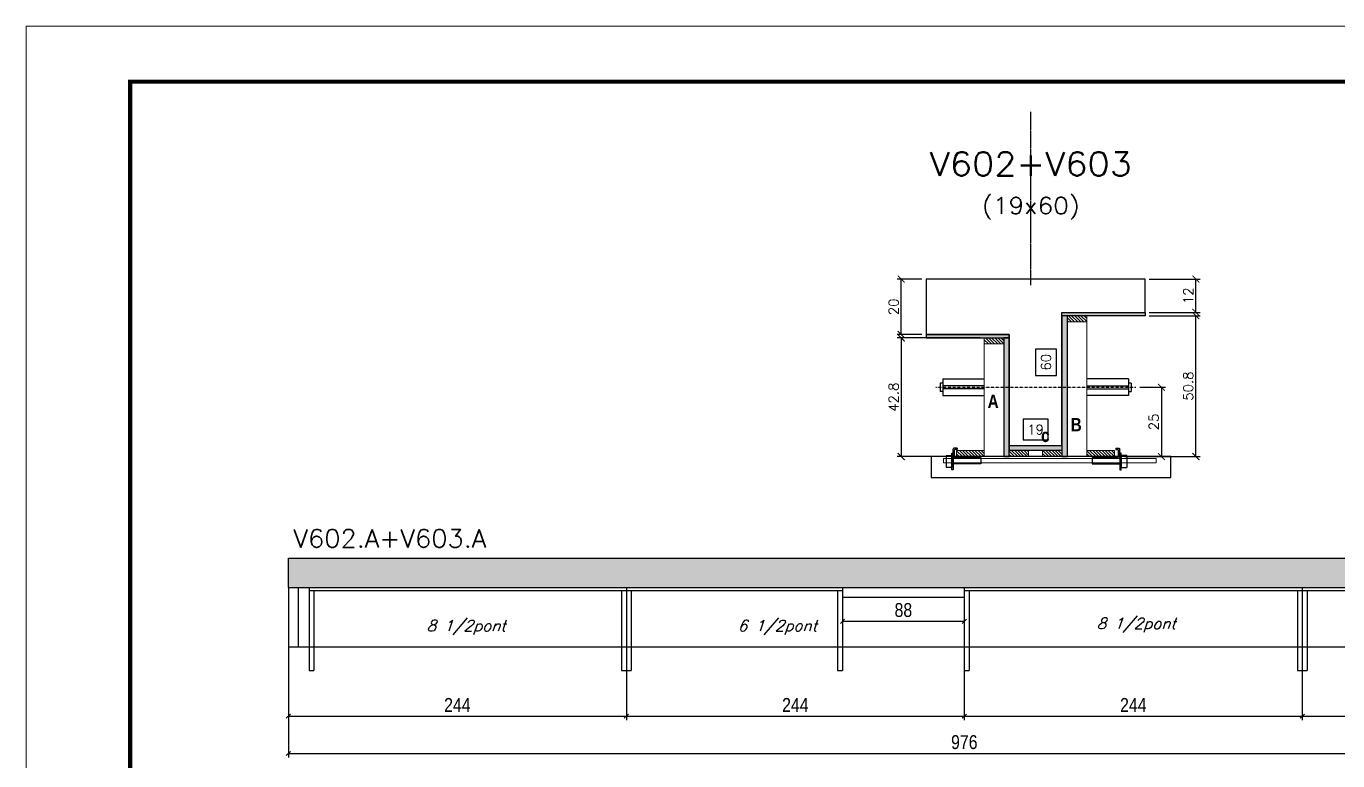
# Model space of a CAD drawing. Extents: x -20960 to -5926, y -2106 to 21915.
# Drawn here: x -12207 to -11260, y 19088 to 19618 of the extents above; entities that cross this region are included whole.
import ezdxf
from ezdxf.enums import TextEntityAlignment as Align

# ---------------------------------------------------------------- set-up
doc = ezdxf.new("R2010")
doc.units = 0
doc.linetypes.add('DASHED', pattern=[0.75, 0.5, -0.25])
doc.linetypes.add('HIDDEN', pattern=[0.375, 0.25, -0.125])
for name, color, linetype in [('barrote', 251, 'Continuous'), ('COTA', 241, 'Continuous'), ('Cota Seção (2x)', 4, 'Continuous'), ('detalhes', 4, 'Continuous'), ('Painéis', 200, 'Continuous'), ('presilha', 1, 'Continuous'), ('SARR_2.2x7', 40, 'Continuous'), ('SARR_3.5x7', 81, 'Continuous'), ('TENSOR', 3, 'Continuous'), ('texto', 7, 'Continuous'), ('Texto de Titulo', 7, 'Continuous'), ('Texto Qtd Sarr', 242, 'Continuous')]:
    doc.layers.add(name, color=color, linetype=linetype)
for name, color, linetype, lineweight in [('CONCRETO', 251, 'Continuous', 25), ('Folhas', 255, 'Continuous', 9), ('Hachura', 251, 'Continuous', 9), ('Madeira', 126, 'Continuous', 18), ('SARRAFO DE PRESSAO', 251, 'DASHED', 9), ('SCO-___-LAJ', 2, 'Continuous', 0), ('Texto Seção', 7, 'Continuous', 15)]:
    doc.layers.add(name, color=color, linetype=linetype, lineweight=lineweight)
doc.styles.add('COTA TECNICA', font='techl___.ttf', dxfattribs={"height": 10})
doc.styles.add('REGUA-120', font='ROMANS.shx', dxfattribs={"height": 15})
doc.styles.add('Romans', font='romans.shx')
doc.styles.add('TECNICA', font='techb___.ttf', dxfattribs={"height": 10})
doc.dimstyles.new('Cota Seção (2x)', dxfattribs={"dimtxt": 7, "dimasz": 5, "dimexe": 3, "dimexo": 3, "dimgap": 2, "dimtad": 3, "dimdec": 1, "dimlfac": 0.5, "dimzin": 12, "dimdsep": 46, "dimtxsty": 'Romans', "dimblk": 'ARCHTICK', "dimcen": 0, "dimclrd": 4, "dimclre": 4, "dimclrt": 1, "dimadec": 1, "dimazin": 3, "dimtfac": 1, "dimtdec": 1, "dimtmove": 0, "dimatfit": 3, "dimldrblk": 'OBLIQUE', "dimfxl": 1, "dimtolj": 1, "dimtzin": 12, "dimarcsym": 0})
doc.dimstyles.new('Cota Seção interna', dxfattribs={"dimtxt": 7, "dimasz": 6, "dimexe": 0.18, "dimexo": 2, "dimgap": -4, "dimtad": 3, "dimdec": 1, "dimlfac": 0.5, "dimzin": 12, "dimdsep": 46, "dimtxsty": 'Romans', "dimblk": 'ARCHTICK', "dimcen": 0.09, "dimse1": 1, "dimse2": 1, "dimsd1": 1, "dimsd2": 1, "dimclrd": 180, "dimclre": 5, "dimclrt": 1, "dimadec": 0, "dimazin": 3, "dimtfac": 1, "dimtdec": 1, "dimtofl": 0, "dimtmove": 0, "dimatfit": 3, "dimldrblk": 'ARCHTICK', "dimfxl": 1, "dimtolj": 1, "dimtzin": 0, "dimarcsym": 0})
doc.dimstyles.new('PAINEL', dxfattribs={"dimtxt": 10, "dimasz": 3, "dimexe": 3, "dimexo": 3, "dimgap": 3, "dimtad": 1, "dimdec": 1, "dimzin": 12, "dimdsep": 46, "dimtxsty": 'COTA TECNICA', "dimblk1": 'OBLIQUE', "dimblk2": 'OBLIQUE', "dimsah": 1, "dimcen": 0.9, "dimclrd": 4, "dimclre": 4, "dimclrt": 240, "dimadec": 1, "dimazin": 3, "dimtfac": 1, "dimtdec": 1, "dimtmove": 0, "dimatfit": 3, "dimfxl": 1, "dimtolj": 1, "dimtzin": 12, "dimarcsym": 0})

# ---------------------------------------------------------------- blocks, each defined once
blk = doc.blocks.new('9999999999')
at = {"layer": 'Folhas'}
blk.add_lwpolyline([(98138.98, 34190.21), (99623.98, 34190.21), (99623.98, 35240.21), (98138.98, 35240.21)], close=True, dxfattribs=at)
at = {"layer": 'Folhas', "color": 30, "const_width": 3}
blk.add_lwpolyline([(98213.98, 34230.21), (99583.98, 34230.21), (99583.98, 35200.21), (98213.98, 35200.21)], close=True, dxfattribs=at)
blk = doc.blocks.new('_Oblique')
at = {"color": 0, "linetype": 'ByBlock', "lineweight": -2}
blk.add_line((-0.5, -0.5), (0.5, 0.5), dxfattribs=at)
blk = doc.blocks.new('*D199')
at = {"layer": 'COTA', "color": 4, "lineweight": -2, "ltscale": 25, "transparency": 16777216}
for p, q in [((-12017.75, 19172.7), (-12017.75, 19117.64)), ((-11773.75, 19172.7), (-11773.75, 19117.64)), ((-12017.75, 19120.64), (-11773.75, 19120.64))]:
    blk.add_line(p, q, dxfattribs=at)
at = {"layer": 'Defpoints', "color": 0, "ltscale": 25, "transparency": 16777216}
for p in [(-12017.75, 19175.7), (-11773.75, 19175.7), (-11773.75, 19120.64)]:
    blk.add_point(p, dxfattribs=at)
at = {"layer": 'COTA', "color": 4, "lineweight": -2, "ltscale": 25, "transparency": 16777216, "xscale": 3, "yscale": 3, "zscale": 3, "rotation": 180}
blk.add_blockref('_Oblique', (-12017.75, 19120.64), dxfattribs=at)
at = {"layer": 'COTA', "color": 4, "lineweight": -2, "ltscale": 25, "transparency": 16777216, "xscale": 3, "yscale": 3, "zscale": 3}
blk.add_blockref('_Oblique', (-11773.75, 19120.64), dxfattribs=at)
at = {"layer": 'COTA', "color": 240, "ltscale": 25, "transparency": 16777216, "insert": (-11895.75, 19128.71), "char_height": 10, "attachment_point": 5, "style": 'COTA TECNICA'}
blk.add_mtext('\\A1;244', dxfattribs=at)
blk = doc.blocks.new('_ArchTick')
at = {"color": 0, "linetype": 'ByBlock', "const_width": 0.15}
blk.add_lwpolyline([(-0.5, -0.5), (0.5, 0.5)], dxfattribs=at)
blk = doc.blocks.new('*D155')
at = {"layer": 'COTA', "color": 4, "lineweight": -2, "transparency": 16777216}
for p, q in [((-11396.3, 19409.47), (-11359.58, 19409.47)), ((-11362.58, 19307.87), (-11362.58, 19409.47)), ((-11413.9, 19307.87), (-11359.58, 19307.87))]:
    blk.add_line(p, q, dxfattribs=at)
at = {"layer": 'Defpoints', "color": 0, "transparency": 16777216}
for p in [(-11399.3, 19409.47), (-11362.58, 19409.47), (-11416.9, 19307.87)]:
    blk.add_point(p, dxfattribs=at)
at = {"layer": 'COTA', "color": 4, "lineweight": -2, "transparency": 16777216, "xscale": 5, "yscale": 5, "zscale": 5}
for p, rotation in [((-11362.58, 19409.47), 90), ((-11362.58, 19307.87), 270)]:
    blk.add_blockref('_ArchTick', p, dxfattribs=dict(at, rotation=rotation))
at = {"layer": 'COTA', "color": 1, "transparency": 16777216, "insert": (-11368.08, 19358.67), "char_height": 7, "attachment_point": 5, "rotation": 90, "style": 'Romans'}
blk.add_mtext('\\A1;50.8', dxfattribs=at)
blk = doc.blocks.new('*D156')
at = {"layer": 'COTA', "color": 4, "lineweight": -2, "transparency": 16777216}
for p, q in [((-11396.3, 19435.87), (-11359.58, 19435.87)), ((-11362.58, 19411.87), (-11362.58, 19435.87)), ((-11396.3, 19411.87), (-11359.58, 19411.87))]:
    blk.add_line(p, q, dxfattribs=at)
at = {"layer": 'Defpoints', "color": 0, "transparency": 16777216}
for p in [(-11399.3, 19435.87), (-11362.58, 19435.87), (-11399.3, 19411.87)]:
    blk.add_point(p, dxfattribs=at)
at = {"layer": 'COTA', "color": 4, "lineweight": -2, "transparency": 16777216, "xscale": 5, "yscale": 5, "zscale": 5}
for p, rotation in [((-11362.58, 19435.87), 90), ((-11362.58, 19411.87), 270)]:
    blk.add_blockref('_ArchTick', p, dxfattribs=dict(at, rotation=rotation))
at = {"layer": 'COTA', "color": 1, "transparency": 16777216, "insert": (-11368.08, 19423.87), "char_height": 7, "attachment_point": 5, "rotation": 90, "style": 'Romans'}
blk.add_mtext('\\A1;12', dxfattribs=at)
blk = doc.blocks.new('*D157')
at = {"layer": 'Cota Seção (2x)', "color": 180, "lineweight": -2, "transparency": 16777216}
for p, q in [((-11463.3, 19385.37), (-11478.3, 19385.37)), ((-11478.3, 19385.37), (-11478.3, 19366.37)), ((-11463.3, 19366.37), (-11463.3, 19385.37)), ((-11478.3, 19366.37), (-11463.3, 19366.37))]:
    blk.add_line(p, q, dxfattribs=at)
at = {"layer": 'Defpoints', "color": 0, "transparency": 16777216}
for p in [(-11459.3, 19435.87), (-11459.3, 19435.87), (-11459.3, 19315.87)]:
    blk.add_point(p, dxfattribs=at)
at = {"layer": 'Cota Seção (2x)', "color": 1, "transparency": 16777216, "insert": (-11470.8, 19375.87), "char_height": 7, "attachment_point": 5, "rotation": 90, "style": 'Romans'}
blk.add_mtext('\\A1;60', dxfattribs=at)
blk = doc.blocks.new('PRESILHA METÁLICA 1')
at = {"layer": 'presilha'}
for p, q in [((6, 15.5), (7.5, 15.5)), ((6, -2.5), (6, 15.5)), ((7.5, 10.6), (7.5, 19.9)), ((7.5, 15.5), (7.5, -2.5)), ((12, 21), (8.6, 21)), ((9, 11.6), (9, 18.9)), ((12, 19.5), (9.6, 19.5)), ((12, 21), (12, 19.5)), ((0, 13), (6, 13)), ((0, 13), (0, 0)), ((6, 0), (0, 0)), ((6, 13), (6, 0)), ((37.5, 4.1), (7.5, 4.1)), ((37.5, 11), (9.6, 11)), ((37.5, 11), (37.5, 4.1)), ((7.5, -2.5), (6, -2.5))]:
    blk.add_line(p, q, dxfattribs=at)
for centre, radius, start, end in [((8.6, 19.9), 1.14, 90, 180), ((9.6, 18.9), 0.57, 90, 180), ((9.6, 11.6), 0.57, 180, 270)]:
    blk.add_arc(centre, radius, start, end, dxfattribs=at)
blk = doc.blocks.new('*D158')
at = {"layer": 'Cota Seção (2x)', "color": 180, "lineweight": -2, "transparency": 16777216}
for p, q in [((-11469.3, 19334.87), (-11487.3, 19334.87)), ((-11487.3, 19334.87), (-11487.3, 19319.87)), ((-11469.3, 19319.87), (-11469.3, 19334.87)), ((-11487.3, 19319.87), (-11469.3, 19319.87))]:
    blk.add_line(p, q, dxfattribs=at)
at = {"layer": 'Defpoints', "color": 0, "transparency": 16777216}
for p in [(-11497.3, 19307.87), (-11459.3, 19315.87), (-11459.3, 19307.87)]:
    blk.add_point(p, dxfattribs=at)
at = {"layer": 'Cota Seção (2x)', "color": 1, "transparency": 16777216, "insert": (-11478.3, 19327.37), "char_height": 7, "attachment_point": 5, "style": 'Romans'}
blk.add_mtext('\\A1;19', dxfattribs=at)
blk = doc.blocks.new('*D159')
at = {"layer": 'COTA', "color": 4, "lineweight": -2, "transparency": 16777216}
for p, q in [((-11518.3, 19393.47), (-11578.27, 19393.47)), ((-11575.27, 19393.47), (-11575.27, 19307.87)), ((-11518.3, 19307.87), (-11578.27, 19307.87))]:
    blk.add_line(p, q, dxfattribs=at)
at = {"layer": 'Defpoints', "color": 0, "transparency": 16777216}
for p in [(-11515.3, 19393.47), (-11575.27, 19307.87), (-11515.3, 19307.87)]:
    blk.add_point(p, dxfattribs=at)
at = {"layer": 'COTA', "color": 4, "lineweight": -2, "transparency": 16777216, "xscale": 5, "yscale": 5, "zscale": 5}
for p, rotation in [((-11575.27, 19393.47), 90), ((-11575.27, 19307.87), 270)]:
    blk.add_blockref('_ArchTick', p, dxfattribs=dict(at, rotation=rotation))
at = {"layer": 'COTA', "color": 1, "transparency": 16777216, "insert": (-11580.77, 19350.67), "char_height": 7, "attachment_point": 5, "rotation": 90, "style": 'Romans'}
blk.add_mtext('\\A1;42.8', dxfattribs=at)
blk = doc.blocks.new('*D160')
at = {"layer": 'COTA', "color": 4, "lineweight": -2, "transparency": 16777216}
for p, q in [((-11403, 19357.84), (-11384.44, 19357.84)), ((-11387.44, 19357.84), (-11387.44, 19307.87)), ((-11403, 19307.87), (-11384.44, 19307.87))]:
    blk.add_line(p, q, dxfattribs=at)
at = {"layer": 'Defpoints', "color": 0, "transparency": 16777216}
for p in [(-11406, 19357.84), (-11406, 19307.87), (-11387.44, 19307.87)]:
    blk.add_point(p, dxfattribs=at)
at = {"layer": 'COTA', "color": 4, "lineweight": -2, "transparency": 16777216, "xscale": 5, "yscale": 5, "zscale": 5}
for p, rotation in [((-11387.44, 19357.84), 90), ((-11387.44, 19307.87), 270)]:
    blk.add_blockref('_ArchTick', p, dxfattribs=dict(at, rotation=rotation))
at = {"layer": 'COTA', "color": 1, "transparency": 16777216, "insert": (-11392.94, 19332.85), "char_height": 7, "attachment_point": 5, "rotation": 90, "style": 'Romans'}
blk.add_mtext('\\A1;25', dxfattribs=at)
blk = doc.blocks.new('titulo1')
at = {"layer": 'Defpoints', "color": 252, "linetype": 'HIDDEN', "ltscale": 2}
blk.add_line((0, 0), (0, 125), dxfattribs=at)
at = {"layer": 'Defpoints', "style": 'Romans', "oblique": 15}
blk.add_attdef('FOLHA', text='', height=10, dxfattribs=at).set_placement((0, 15.58), align=Align.MIDDLE_CENTER)
at = {"layer": 'Texto Qtd Sarr', "color": 3, "style": 'Romans', "oblique": 15}
for tag, height, p in [('TITULO', 17, (0, 71.45)), ('SEÇÃO', 12, (0, 41.55))]:
    blk.add_attdef(tag, text='', height=height, dxfattribs=at).set_placement(p, align=Align.MIDDLE_CENTER)
blk = doc.blocks.new('*D161')
at = {"layer": 'COTA', "color": 4, "lineweight": -2, "transparency": 16777216}
for p, q in [((-11560.3, 19435.87), (-11578.27, 19435.87)), ((-11575.27, 19395.87), (-11575.27, 19435.87)), ((-11560.3, 19395.87), (-11578.27, 19395.87))]:
    blk.add_line(p, q, dxfattribs=at)
at = {"layer": 'Defpoints', "color": 0, "transparency": 16777216}
for p in [(-11575.27, 19435.87), (-11557.3, 19435.87), (-11557.3, 19395.87)]:
    blk.add_point(p, dxfattribs=at)
at = {"layer": 'COTA', "color": 4, "lineweight": -2, "transparency": 16777216, "xscale": 5, "yscale": 5, "zscale": 5}
for p, rotation in [((-11575.27, 19435.87), 90), ((-11575.27, 19395.87), 270)]:
    blk.add_blockref('_ArchTick', p, dxfattribs=dict(at, rotation=rotation))
at = {"layer": 'COTA', "color": 1, "transparency": 16777216, "insert": (-11580.77, 19415.87), "char_height": 7, "attachment_point": 5, "rotation": 90, "style": 'Romans'}
blk.add_mtext('\\A1;20', dxfattribs=at)
blk = doc.blocks.new('*D164')
at = {"layer": 'COTA', "color": 4, "lineweight": -2, "ltscale": 25, "transparency": 16777216}
for p, q in [((-12017.75, 19172.7), (-12017.75, 19090.71)), ((-11041.75, 19172.7), (-11041.75, 19090.71)), ((-12017.75, 19093.71), (-11041.75, 19093.71))]:
    blk.add_line(p, q, dxfattribs=at)
at = {"layer": 'Defpoints', "color": 0, "ltscale": 25, "transparency": 16777216}
for p in [(-12017.75, 19175.7), (-11041.75, 19175.7), (-11041.75, 19093.71)]:
    blk.add_point(p, dxfattribs=at)
at = {"layer": 'COTA', "color": 4, "lineweight": -2, "ltscale": 25, "transparency": 16777216, "xscale": 3, "yscale": 3, "zscale": 3, "rotation": 180}
blk.add_blockref('_Oblique', (-12017.75, 19093.71), dxfattribs=at)
at = {"layer": 'COTA', "color": 4, "lineweight": -2, "ltscale": 25, "transparency": 16777216, "xscale": 3, "yscale": 3, "zscale": 3}
blk.add_blockref('_Oblique', (-11041.75, 19093.71), dxfattribs=at)
at = {"layer": 'COTA', "color": 240, "ltscale": 25, "transparency": 16777216, "insert": (-11529.75, 19101.84), "char_height": 10, "attachment_point": 5, "style": 'COTA TECNICA'}
blk.add_mtext('\\A1;976', dxfattribs=at)
blk = doc.blocks.new('*D202')
at = {"layer": 'COTA', "color": 4, "lineweight": -2, "ltscale": 25, "transparency": 16777216}
for p, q in [((-11773.75, 19167.7), (-11773.75, 19117.64)), ((-11529.75, 19167.7), (-11529.75, 19117.64)), ((-11773.75, 19120.64), (-11529.75, 19120.64))]:
    blk.add_line(p, q, dxfattribs=at)
at = {"layer": 'Defpoints', "color": 0, "ltscale": 25, "transparency": 16777216}
for p in [(-11773.75, 19170.7), (-11529.75, 19170.7), (-11529.75, 19120.64)]:
    blk.add_point(p, dxfattribs=at)
at = {"layer": 'COTA', "color": 4, "lineweight": -2, "ltscale": 25, "transparency": 16777216, "xscale": 3, "yscale": 3, "zscale": 3, "rotation": 180}
blk.add_blockref('_Oblique', (-11773.75, 19120.64), dxfattribs=at)
at = {"layer": 'COTA', "color": 4, "lineweight": -2, "ltscale": 25, "transparency": 16777216, "xscale": 3, "yscale": 3, "zscale": 3}
blk.add_blockref('_Oblique', (-11529.75, 19120.64), dxfattribs=at)
at = {"layer": 'COTA', "color": 240, "ltscale": 25, "transparency": 16777216, "insert": (-11651.75, 19128.71), "char_height": 10, "attachment_point": 5, "style": 'COTA TECNICA'}
blk.add_mtext('\\A1;244', dxfattribs=at)
blk = doc.blocks.new('*D203')
at = {"layer": 'COTA', "color": 4, "lineweight": -2, "ltscale": 25, "transparency": 16777216}
for p, q in [((-11529.75, 19167.7), (-11529.75, 19117.64)), ((-11285.75, 19167.7), (-11285.75, 19117.64)), ((-11529.75, 19120.64), (-11285.75, 19120.64))]:
    blk.add_line(p, q, dxfattribs=at)
at = {"layer": 'Defpoints', "color": 0, "ltscale": 25, "transparency": 16777216}
for p in [(-11529.75, 19170.7), (-11285.75, 19170.7), (-11285.75, 19120.64)]:
    blk.add_point(p, dxfattribs=at)
at = {"layer": 'COTA', "color": 4, "lineweight": -2, "ltscale": 25, "transparency": 16777216, "xscale": 3, "yscale": 3, "zscale": 3, "rotation": 180}
blk.add_blockref('_Oblique', (-11529.75, 19120.64), dxfattribs=at)
at = {"layer": 'COTA', "color": 4, "lineweight": -2, "ltscale": 25, "transparency": 16777216, "xscale": 3, "yscale": 3, "zscale": 3}
blk.add_blockref('_Oblique', (-11285.75, 19120.64), dxfattribs=at)
at = {"layer": 'COTA', "color": 240, "ltscale": 25, "transparency": 16777216, "insert": (-11407.75, 19128.71), "char_height": 10, "attachment_point": 5, "style": 'COTA TECNICA'}
blk.add_mtext('\\A1;244', dxfattribs=at)
blk = doc.blocks.new('*D204')
at = {"layer": 'COTA', "color": 4, "lineweight": -2, "ltscale": 25, "transparency": 16777216}
for p, q in [((-11285.75, 19167.7), (-11285.75, 19117.64)), ((-11041.75, 19172.7), (-11041.75, 19117.64)), ((-11285.75, 19120.64), (-11041.75, 19120.64))]:
    blk.add_line(p, q, dxfattribs=at)
at = {"layer": 'Defpoints', "color": 0, "ltscale": 25, "transparency": 16777216}
for p in [(-11041.75, 19175.7), (-11285.75, 19170.7), (-11041.75, 19120.64)]:
    blk.add_point(p, dxfattribs=at)
at = {"layer": 'COTA', "color": 4, "lineweight": -2, "ltscale": 25, "transparency": 16777216, "xscale": 3, "yscale": 3, "zscale": 3, "rotation": 180}
blk.add_blockref('_Oblique', (-11285.75, 19120.64), dxfattribs=at)
at = {"layer": 'COTA', "color": 4, "lineweight": -2, "ltscale": 25, "transparency": 16777216, "xscale": 3, "yscale": 3, "zscale": 3}
blk.add_blockref('_Oblique', (-11041.75, 19120.64), dxfattribs=at)
at = {"layer": 'COTA', "color": 240, "ltscale": 25, "transparency": 16777216, "insert": (-11163.75, 19128.71), "char_height": 10, "attachment_point": 5, "style": 'COTA TECNICA'}
blk.add_mtext('\\A1;244', dxfattribs=at)
blk = doc.blocks.new('*D206')
at = {"layer": 'COTA', "color": 4, "lineweight": -2, "ltscale": 25, "transparency": 16777216}
blk.add_line((-11617.75, 19189.03), (-11529.75, 19189.03), dxfattribs=at)
at = {"layer": 'Defpoints', "color": 0, "ltscale": 25, "transparency": 16777216}
for p in [(-11617.75, 19189.03), (-11529.75, 19189.03), (-11529.75, 19189.03)]:
    blk.add_point(p, dxfattribs=at)
at = {"layer": 'COTA', "color": 4, "lineweight": -2, "ltscale": 25, "transparency": 16777216, "xscale": 3, "yscale": 3, "zscale": 3, "rotation": 180}
blk.add_blockref('_Oblique', (-11617.75, 19189.03), dxfattribs=at)
at = {"layer": 'COTA', "color": 4, "lineweight": -2, "ltscale": 25, "transparency": 16777216, "xscale": 3, "yscale": 3, "zscale": 3}
blk.add_blockref('_Oblique', (-11529.75, 19189.03), dxfattribs=at)
at = {"layer": 'COTA', "color": 240, "ltscale": 25, "transparency": 16777216, "insert": (-11573.75, 19197.13), "char_height": 10, "attachment_point": 5, "style": 'COTA TECNICA'}
blk.add_mtext('\\A1;88', dxfattribs=at)

msp = doc.modelspace()

# ---------------------------------------------------------------- hatches: boundary and pattern name
at = {"layer": 'COTA', "ltscale": 25}
h = msp.add_hatch(dxfattribs=at)
h.set_pattern_fill('AR-CONC', color=256, scale=0.03)
h.set_pattern_definition([(50, (54, 0), (5.4655401, -0.4781726), [0.5715, -6.2865]), (355, (54, 0), (-1.0573026, 5.7317054), [0.4572, -5.0292175]), (100.451445, (54.4555, -0.04), (4.4082374, 5.2535326), [0.4857003, -5.3427073]), (46.1842, (54, 1.524), (8.1323712, -1.2612698), [0.85725, -9.42975]), (96.635558, (54.678, 1.419), (7.122124, 7.4227837), [0.7285507, -8.0140682]), (351.18415, (54, 1.524), (7.122124, 7.4227837), [0.685799, -7.543792]), (21, (54.762, 1.143), (4.5484317, -3.06795595), [0.5715, -6.2865]), (326, (54.762, 1.143), (1.8540609, 5.525639), [0.4572, -5.0292]), (71.451445, (55.141, 0.8873), (6.4024926, 2.4576831), [0.4857003, -5.3426981]), (37.5, (54, 0), (0.0926581, 2.53665117), [0, -4.96824, 0, -5.1054, 0, -5.04825]), (7.5, (54, 0), (2.00458988, 3.00541724), [0, -2.91084, 0, -4.85394, 0, -1.92405]), (327.5, (52.3007, 0), (4.06771786, -0.17186232), [0, -1.905, 0, -5.9436, 0, -7.8867]), (317.5, (51.5387, 0), (4.44387544, 0.76279473), [0, -2.4765, 0, -3.94716, 0, -5.6007])])
h.paths.add_polyline_path([(-12017.75, 19234.7), (-12017.75, 19213.5), (-11041.75, 19213.5), (-11041.75, 19234.7)])
at = {"layer": 'Hachura'}
h = msp.add_hatch(color=256, dxfattribs=at)
h.dxf.hatch_style = 1
h.paths.add_polyline_path([(-11459.3, 19409.47), (-11459.3, 19411.87), (-11399.3, 19411.87), (-11399.3, 19409.47)])
h = msp.add_hatch(color=256, dxfattribs=at)
h.dxf.hatch_style = 1
h.paths.add_polyline_path([(-11455.3, 19409.47), (-11459.3, 19409.47), (-11459.3, 19307.87), (-11455.3, 19307.87)])
h = msp.add_hatch(dxfattribs=at)
h.set_pattern_fill('ANSI31', color=256, scale=0.5, angle=270, style=0)
h.set_pattern_definition([(315, (11450.5187, 11101.8225), (1.12253202, 1.12253202), [])])
h.paths.add_polyline_path([(-11455.3, 19405.07), (-11455.3, 19409.47), (-11441.3, 19409.47), (-11441.3, 19405.07)])
h = msp.add_hatch(color=256, dxfattribs=at)
h.dxf.hatch_style = 1
h.paths.add_polyline_path([(-11497.3, 19393.47), (-11497.3, 19395.87), (-11557.3, 19395.87), (-11557.3, 19393.47)])
h = msp.add_hatch(dxfattribs=at)
h.set_pattern_fill('ANSI31', color=256, scale=0.5, angle=270, style=0)
h.set_pattern_definition([(315, (11390.5187, 11085.8225), (1.12253202, 1.12253202), [])])
h.paths.add_polyline_path([(-11515.3, 19389.07), (-11515.3, 19393.47), (-11501.3, 19393.47), (-11501.3, 19389.07)])
h = msp.add_hatch(color=256, dxfattribs=at)
h.dxf.hatch_style = 1
h.paths.add_polyline_path([(-11497.3, 19393.47), (-11501.3, 19393.47), (-11501.3, 19307.87), (-11497.3, 19307.87)])
h = msp.add_hatch(dxfattribs=at)
h.set_pattern_fill('ANSI31', color=256, scale=0.5, angle=270, style=0)
h.set_pattern_definition([(315, (11356.5187, 11078.2225), (1.12253202, 1.12253202), [])])
h.paths.add_polyline_path([(-11515.3, 19307.87), (-11515.3, 19312.27), (-11535.3, 19312.27), (-11535.3, 19307.87)])
h = msp.add_hatch(color=256, dxfattribs=at)
h.dxf.hatch_style = 1
h.paths.add_polyline_path([(-11497.3, 19312.27), (-11497.3, 19315.87), (-11459.3, 19315.87), (-11459.3, 19312.27)])
h = msp.add_hatch(dxfattribs=at)
h.set_pattern_fill('ANSI31', color=256, scale=0.5, angle=270, style=0)
h.set_pattern_definition([(315, (11459.3208, 11078.2225), (1.12253202, 1.12253202), [])])
h.paths.add_polyline_path([(-11497.3, 19307.87), (-11497.3, 19312.27), (-11483.3, 19312.27), (-11483.3, 19307.87)])
h = msp.add_hatch(dxfattribs=at)
h.set_pattern_fill('ANSI31', color=256, scale=0.5, angle=270, style=0)
h.set_pattern_definition([(315, (11459.3187, 11078.2225), (1.12253202, 1.12253202), [])])
h.paths.add_polyline_path([(-11459.3, 19307.87), (-11459.3, 19312.27), (-11473.3, 19312.27), (-11473.3, 19307.87)])
h = msp.add_hatch(dxfattribs=at)
h.set_pattern_fill('ANSI31', color=256, scale=0.5, angle=270, style=0)
h.set_pattern_definition([(315, (11450.5187, 11078.2225), (1.12253202, 1.12253202), [])])
h.paths.add_polyline_path([(-11421.3, 19307.87), (-11421.3, 19312.27), (-11441.3, 19312.27), (-11441.3, 19307.87)])

# ---------------------------------------------------------------- linework, layer by layer
at = {"ltscale": 3}
for p, q in [((-11545.3, 19363.84), (-11545.3, 19351.84)), ((-11545.3, 19363.84), (-11515.3, 19363.84)), ((-11411.3, 19363.84), (-11441.3, 19363.84)), ((-11411.3, 19363.84), (-11411.3, 19351.84)), ((-11547.3, 19360.84), (-11547.3, 19354.84)), ((-11545.3, 19360.84), (-11547.3, 19360.84)), ((-11545.3, 19354.84), (-11547.3, 19354.84)), ((-11515.3, 19358.84), (-11545.3, 19358.84)), ((-11515.3, 19356.84), (-11545.3, 19356.84)), ((-11441.3, 19358.84), (-11411.3, 19358.84)), ((-11441.3, 19356.84), (-11411.3, 19356.84)), ((-11409.3, 19360.84), (-11411.3, 19360.84)), ((-11411.3, 19354.84), (-11409.3, 19354.84)), ((-11409.3, 19360.84), (-11409.3, 19354.84)), ((-11545.3, 19351.84), (-11515.3, 19351.84)), ((-11411.3, 19351.84), (-11441.3, 19351.84))]:
    msp.add_line(p, q, dxfattribs=at)
at = {"layer": 'barrote'}
msp.add_lwpolyline([(-11553.67, 19292.87), (-11380.7, 19292.87), (-11380.7, 19307.87), (-11553.67, 19307.87)], close=True, dxfattribs=at)
at = {"layer": 'CONCRETO'}
for p, q in [((-11459.3, 19435.87), (-11557.3, 19435.87)), ((-11557.3, 19435.87), (-11557.3, 19395.87)), ((-11399.3, 19435.87), (-11459.3, 19435.87)), ((-11459.3, 19435.87), (-11459.3, 19435.87)), ((-11399.3, 19411.87), (-11399.3, 19435.87)), ((-11459.3, 19315.87), (-11459.3, 19411.87)), ((-11459.3, 19411.87), (-11399.3, 19411.87)), ((-11557.3, 19395.87), (-11497.3, 19395.87)), ((-11497.3, 19395.87), (-11497.3, 19312.27)), ((-11497.3, 19312.27), (-11497.3, 19315.87)), ((-11497.3, 19315.87), (-11459.3, 19315.87)), ((-11497.3, 19312.27), (-11497.3, 19312.27))]:
    msp.add_line(p, q, dxfattribs=at)
at = {"layer": 'COTA', "ltscale": 25}
for p, q in [((-12017.75, 19234.7), (-11041.75, 19234.7)), ((-12017.75, 19213.5), (-12017.75, 19234.7))]:
    msp.add_line(p, q, dxfattribs=at)
at = {"layer": 'Madeira'}
for points in [[(-11455.3, 19405.07), (-11455.3, 19409.47), (-11441.3, 19409.47), (-11441.3, 19405.07)], [(-11455.3, 19409.47), (-11441.3, 19409.47), (-11441.3, 19307.87), (-11455.3, 19307.87)], [(-11515.3, 19389.07), (-11515.3, 19393.47), (-11501.3, 19393.47), (-11501.3, 19389.07)], [(-11515.3, 19393.47), (-11501.3, 19393.47), (-11501.3, 19307.87), (-11515.3, 19307.87)], [(-11515.3, 19307.87), (-11515.3, 19312.27), (-11535.3, 19312.27), (-11535.3, 19307.87)], [(-11497.3, 19307.87), (-11497.3, 19312.27), (-11483.3, 19312.27), (-11483.3, 19307.87)], [(-11459.3, 19307.87), (-11459.3, 19312.27), (-11473.3, 19312.27), (-11473.3, 19307.87)], [(-11421.3, 19307.87), (-11421.3, 19312.27), (-11441.3, 19312.27), (-11441.3, 19307.87)]]:
    msp.add_lwpolyline(points, close=True, dxfattribs=at)
at = {"layer": 'Painéis', "ltscale": 25}
for p, q in [((-12017.75, 19213.5), (-12017.75, 19175.7)), ((-11773.75, 19213.5), (-11773.75, 19170.7)), ((-11529.75, 19213.5), (-11529.75, 19170.7)), ((-11285.75, 19213.5), (-11285.75, 19170.7)), ((-12017.75, 19185.7), (-12017.75, 19175.7))]:
    msp.add_line(p, q, dxfattribs=at)
at = {"layer": 'Painéis'}
for p, q in [((-12017.75, 19213.5), (-11041.75, 19213.5)), ((-12017.75, 19175.7), (-12017.75, 19170.7)), ((-12017.75, 19170.7), (-11041.75, 19170.7))]:
    msp.add_line(p, q, dxfattribs=at)
for points in [[(-11459.3, 19409.47), (-11459.3, 19411.87), (-11399.3, 19411.87), (-11399.3, 19409.47)], [(-11455.3, 19409.47), (-11459.3, 19409.47), (-11459.3, 19307.87), (-11455.3, 19307.87)], [(-11497.3, 19393.47), (-11497.3, 19395.87), (-11557.3, 19395.87), (-11557.3, 19393.47)], [(-11497.3, 19393.47), (-11501.3, 19393.47), (-11501.3, 19307.87), (-11497.3, 19307.87)], [(-11497.3, 19312.27), (-11497.3, 19315.87), (-11459.3, 19315.87), (-11459.3, 19312.27)]]:
    msp.add_lwpolyline(points, close=True, dxfattribs=at)
at = {"layer": 'SARR_2.2x7', "linetype": 'Continuous'}
for p, q in [((-12010.75, 19213.5), (-12010.75, 19170.7)), ((-12002.75, 19211.3), (-11773.75, 19211.3)), ((-11773.75, 19211.3), (-11617.75, 19211.3)), ((-11617.75, 19206.5), (-11529.75, 19206.5)), ((-11529.75, 19211.3), (-11041.75, 19211.3))]:
    msp.add_line(p, q, dxfattribs=at)
at = {"layer": 'SARR_3.5x7'}
for p, q in [((-12002.75, 19213.5), (-12002.75, 19153.5)), ((-11617.75, 19213.5), (-11617.75, 19153.5)), ((-11529.75, 19213.5), (-11529.75, 19153.5)), ((-11999.25, 19211.3), (-11999.25, 19153.5)), ((-11777.25, 19211.3), (-11777.25, 19153.5)), ((-11773.75, 19211.3), (-11773.75, 19153.5)), ((-11770.25, 19211.3), (-11770.25, 19153.5)), ((-11621.25, 19211.3), (-11621.25, 19153.5)), ((-11526.25, 19211.3), (-11526.25, 19153.5)), ((-11289.25, 19211.3), (-11289.25, 19153.5)), ((-11285.75, 19211.3), (-11285.75, 19153.5)), ((-11282.25, 19211.3), (-11282.25, 19153.5)), ((-12002.75, 19153.5), (-11999.25, 19153.5)), ((-11777.25, 19153.5), (-11770.25, 19153.5)), ((-11621.25, 19153.5), (-11617.75, 19153.5)), ((-11529.75, 19153.5), (-11526.25, 19153.5)), ((-11289.25, 19153.5), (-11282.25, 19153.5))]:
    msp.add_line(p, q, dxfattribs=at)
at = {"layer": 'SCO-___-LAJ', "color": 1}
msp.add_lwpolyline([(-11544.66, 19306.53), (-11391.36, 19306.53), (-11391.36, 19303.33), (-11544.66, 19303.33)], close=True, dxfattribs=at)
at = {"layer": 'TENSOR', "linetype": 'HIDDEN', "ltscale": 0.5}
msp.add_line((-11550.3, 19357.84), (-11406, 19357.84), dxfattribs=at)

# ---------------------------------------------------------------- block references
at = {"layer": 'presilha', "yscale": 0.6666666666666666, "zscale": 0.6666666666666666}
for p, xscale in [((-11542.88, 19299.9), 0.6666666666666666), ((-11412.43, 19299.9), -0.6666666666666666)]:
    msp.add_blockref('PRESILHA METÁLICA 1', p, dxfattribs=dict(at, xscale=xscale))
at = {"layer": 'SARRAFO DE PRESSAO', "color": 6, "linetype": 'ByBlock'}
msp.add_blockref('9999999999', (-110345.98, -15621.96), dxfattribs=at)
at = {"layer": 'Texto Seção'}
ref = msp.add_blockref('titulo1', (-11481.69, 19431.43), dxfattribs=at)
ref.add_attrib('TITULO', 'V602+V603', dxfattribs={"layer": 'Texto de Titulo', "color": 7, "height": 17, "style": 'Romans', "width": 1.1}).set_placement((-11481.69, 19518.93), align=Align.MIDDLE_CENTER)
ref.add_attrib('SEÇÃO', '(19x60)', dxfattribs={"layer": 'Texto de Titulo', "color": 7, "height": 12, "style": 'Romans', "width": 1.1}).set_placement((-11481.69, 19488.93), align=Align.MIDDLE_CENTER)

# ---------------------------------------------------------------- texts
at = {"layer": 'detalhes', "style": 'TECNICA'}
for s, p in [('A', (-11512.91, 19342.9)), ('B', (-11452.94, 19326.06)), ('c', (-11474.32, 19318.36))]:
    msp.add_text(s, height=9.6, dxfattribs=at).set_placement(p)
at = {"layer": 'texto', "color": 2, "char_height": 8, "attachment_point": 5, "style": 'Romans'}
for s, insert in [('{\\Q19;\\C256;8 1/2pont}', (-11405.64, 19186.21)), ('{\\Q19;\\C256;8 1/2pont}', (-11889.41, 19184.58)), ('{\\Q19;\\C256;6 1/2pont}', (-11664.72, 19184.58))]:
    msp.add_mtext(s, dxfattribs=dict(at, insert=insert))
at = {"layer": 'Texto Seção', "style": 'REGUA-120', "width": 1.05}
msp.add_text('V602.A+V603.A', height=13, dxfattribs=at).set_placement((-12014.05, 19242.32))

# ---------------------------------------------------------------- dimensions: what is measured, and where the dimension line sits
at = {"layer": 'COTA'}
for base, p1, p2, picture, middle in [((-11575.27, 19435.87), (-11557.3, 19395.87), (-11557.3, 19435.87), '*D161', (-11580.77, 19415.87)), ((-11362.58, 19435.87), (-11399.3, 19411.87), (-11399.3, 19435.87), '*D156', (-11368.08, 19423.87)), ((-11362.58, 19409.47), (-11416.9, 19307.87), (-11399.3, 19409.47), '*D155', (-11368.08, 19358.67)), ((-11575.27, 19307.87), (-11515.3, 19393.47), (-11515.3, 19307.87), '*D159', (-11580.77, 19350.67)), ((-11387.44, 19307.87), (-11406, 19357.84), (-11406, 19307.87), '*D160', (-11392.94, 19332.85))]:
    dim = msp.add_linear_dim(base=base, p1=p1, p2=p2, angle=90, dimstyle='Cota Seção (2x)', dxfattribs=at)
    dim.commit()
    dim.dimension.update_dxf_attribs({"geometry": picture, "text_midpoint": middle})
at = {"layer": 'COTA', "ltscale": 25}
for base, p1, p2, picture, middle in [((-11529.75, 19189.03), (-11617.75, 19189.03), (-11529.75, 19189.03), '*D206', (-11573.75, 19197.13)), ((-11773.75, 19120.64), (-12017.75, 19175.7), (-11773.75, 19175.7), '*D199', (-11895.75, 19128.71)), ((-11041.75, 19120.64), (-11285.75, 19170.7), (-11041.75, 19175.7), '*D204', (-11163.75, 19128.71)), ((-11285.75, 19120.64), (-11529.75, 19170.7), (-11285.75, 19170.7), '*D203', (-11407.75, 19128.71))]:
    dim = msp.add_linear_dim(base=base, p1=p1, p2=p2, dimstyle='PAINEL', override={"dimtmove": 1}, dxfattribs=at)
    dim.commit()
    dim.dimension.update_dxf_attribs({"geometry": picture, "text_midpoint": middle})
for base, p1, p2, picture, middle in [((-11041.75, 19093.71), (-12017.75, 19175.7), (-11041.75, 19175.7), '*D164', (-11529.75, 19101.84)), ((-11529.75, 19120.64), (-11773.75, 19170.7), (-11529.75, 19170.7), '*D202', (-11651.75, 19128.71))]:
    dim = msp.add_linear_dim(base=base, p1=p1, p2=p2, dimstyle='PAINEL', dxfattribs=at)
    dim.commit()
    dim.dimension.update_dxf_attribs({"geometry": picture, "text_midpoint": middle})
at = {"layer": 'Cota Seção (2x)'}
dim = msp.add_linear_dim(base=(-11459.3, 19435.87), p1=(-11459.3, 19315.87), p2=(-11459.3, 19435.87), angle=90, dimstyle='Cota Seção interna', dxfattribs=at)
dim.commit()
dim.dimension.update_dxf_attribs({"geometry": '*D157', "text_midpoint": (-11459.3, 19375.87), "dimtype": 160})
dim = msp.add_linear_dim(base=(-11459.3, 19315.87), p1=(-11497.3, 19307.87), p2=(-11459.3, 19307.87), dimstyle='Cota Seção interna', dxfattribs=at)
dim.commit()
dim.dimension.update_dxf_attribs({"geometry": '*D158', "text_midpoint": (-11478.3, 19327.37)})

doc.saveas('drawing.dxf')
